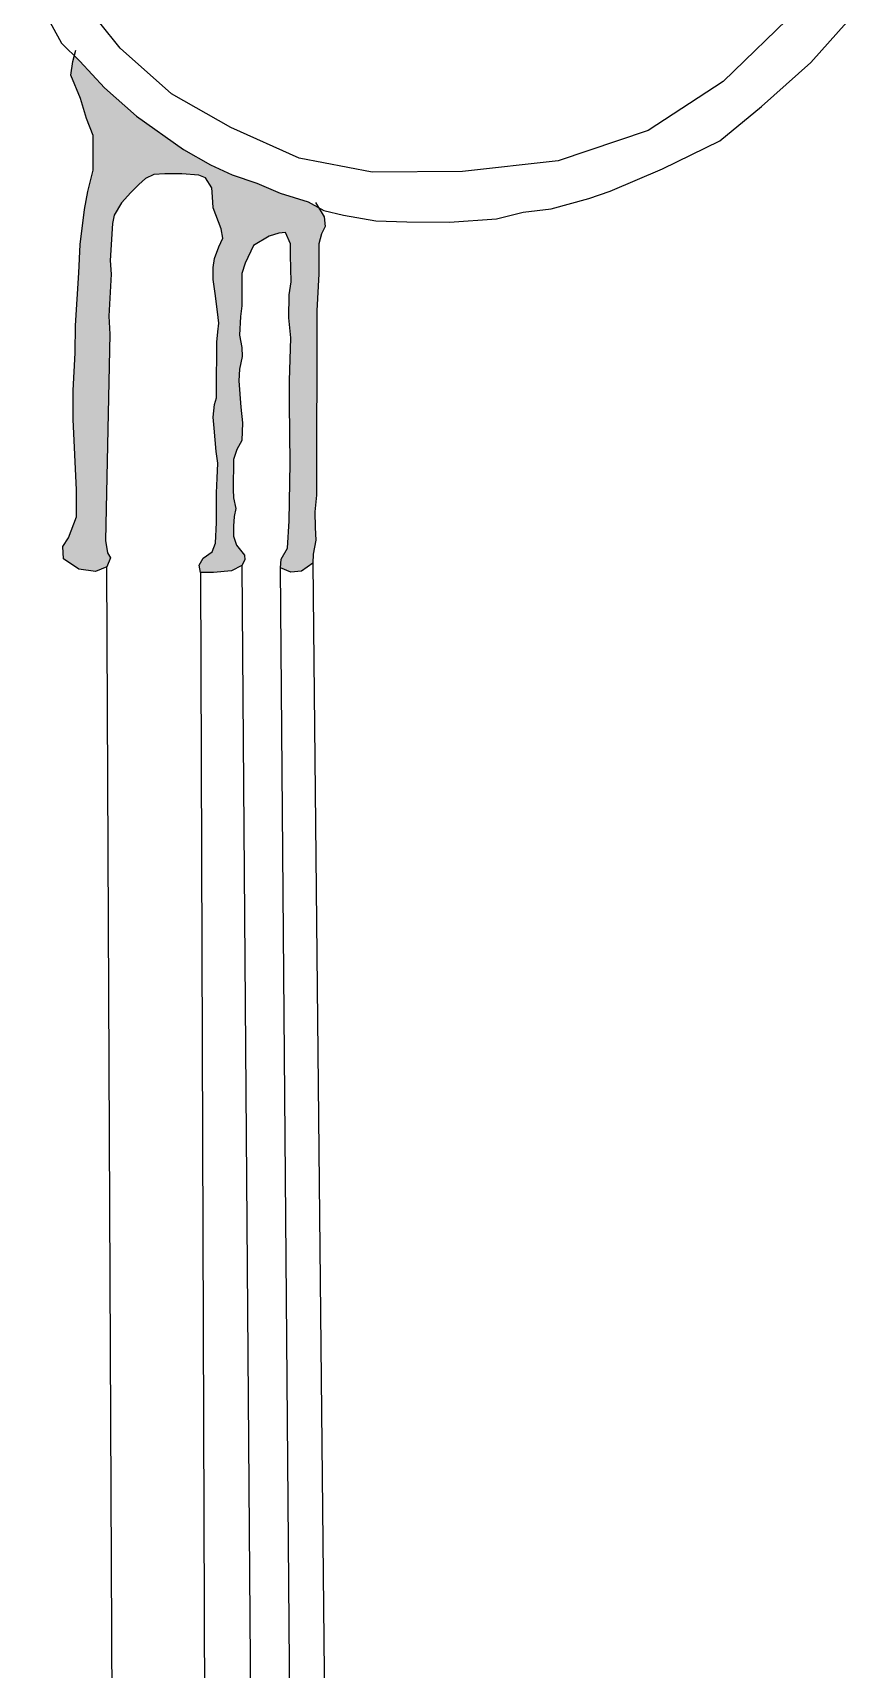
# Model space of a CAD drawing. Header units: millimetres. Extents: x 245 to 515, y 87 to 339.
# Drawn here: x 419.421 to 420.925, y 228.4 to 231.391 of the extents above; entities that cross this region are included whole.
import ezdxf

# ---------------------------------------------------------------- set-up
doc = ezdxf.new("R2010")
doc.units = ezdxf.units.MM
doc.layers.add('çziigi', color=10, linetype='Continuous')

msp = doc.modelspace()

# ---------------------------------------------------------------- hatches: boundary and pattern name
at = {"layer": 'çziigi'}
h = msp.add_hatch(color=256, dxfattribs=at)
h.dxf.hatch_style = 1
h.paths.add_polyline_path([(419.6971, 231.1776), (419.6112, 231.2387), (419.5525, 231.2907), (419.5078, 231.3391), (419.4978, 231.3489), (419.495, 231.3385), (419.4912, 231.3139), (419.5089, 231.2708), (419.5197, 231.2346), (419.532, 231.2031), (419.532, 231.14), (419.522, 231.1008), (419.5158, 231.0682), (419.5081, 231.0044), (419.5058, 230.9521), (419.4997, 230.8563), (419.4989, 230.8064), (419.4951, 230.7371), (419.4951, 230.6841), (419.5013, 230.556), (419.5013, 230.5067), (419.4867, 230.4683), (419.4766, 230.4521), (419.4774, 230.4298), (419.5059, 230.4106), (419.5359, 230.4067), (419.5567, 230.4152), (419.5636, 230.4314), (419.5582, 230.4406), (419.5544, 230.4629), (419.5622, 230.8402), (419.5607, 230.8732), (419.5646, 230.9498), (419.5631, 230.9747), (419.5675, 231.0428), (419.5703, 231.0576), (419.5837, 231.0806), (419.6005, 231.0992), (419.6153, 231.1141), (419.6278, 231.1246), (419.6426, 231.1322), (419.6627, 231.1332), (419.6943, 231.1332), (419.7254, 231.1308), (419.7374, 231.126), (419.7489, 231.1078), (419.7503, 231.0911), (419.7513, 231.071), (419.7657, 231.033), (419.769, 231.0158), (419.7618, 231), (419.7537, 230.9785), (419.7513, 230.9622), (419.7513, 230.9402), (419.7551, 230.9144), (419.759, 230.8812), (419.7618, 230.8606), (419.7599, 230.8443), (419.758, 230.8257), (419.758, 230.797), (419.7571, 230.7653), (419.7571, 230.7409), (419.7571, 230.7241), (419.7537, 230.7117), (419.7513, 230.6887), (419.7532, 230.6682), (419.7566, 230.6259), (419.76, 230.6043), (419.7585, 230.5771), (419.7576, 230.5503), (419.7576, 230.5149), (419.7576, 230.4962), (419.7557, 230.458), (419.7494, 230.4422), (419.7332, 230.4307), (419.7255, 230.4178), (419.7284, 230.4049), (419.7518, 230.4049), (419.7849, 230.4078), (419.804, 230.4173), (419.8093, 230.4278), (419.8083, 230.4365), (419.794, 230.4546), (419.7882, 230.4709), (419.7882, 230.4895), (419.7896, 230.5068), (419.7925, 230.5216), (419.7887, 230.5412), (419.7877, 230.5565), (419.7887, 230.6112), (419.7944, 230.6294), (419.8035, 230.6461), (419.805, 230.6782), (419.8021, 230.7069), (419.7983, 230.755), (419.7997, 230.7765), (419.8045, 230.7994), (419.8035, 230.8162), (419.7992, 230.8387), (419.8011, 230.8723), (419.804, 230.8919), (419.804, 230.9111), (419.804, 230.9335), (419.804, 230.9512), (419.8098, 230.9699), (419.8251, 231.0024), (419.8538, 231.0192), (419.8715, 231.0249), (419.8835, 231.0259), (419.8926, 231.0053), (419.8926, 230.9847), (419.894, 230.9362), (419.8902, 230.9123), (419.8897, 230.8702), (419.8931, 230.8334), (419.8907, 230.7548), (419.8907, 230.7136), (419.8921, 230.6048), (419.8902, 230.4991), (419.8873, 230.4494), (419.8758, 230.4288), (419.8744, 230.413), (419.8931, 230.4053), (419.9127, 230.4073), (419.9333, 230.4216), (419.9342, 230.4379), (419.939, 230.4637), (419.9376, 230.4867), (419.9371, 230.5158), (419.94, 230.546), (419.9409, 230.8828), (419.9446, 230.9503), (419.9446, 230.9824), (419.9446, 231.0056), (419.9491, 231.0236), (419.9558, 231.0371), (419.9543, 231.055), (419.9445, 231.0715), (419.9251, 231.0824), (419.8738, 231.0978), (419.8312, 231.1161), (419.7858, 231.1315), (419.7462, 231.1498)])

# ---------------------------------------------------------------- linework, layer by layer
for p, q in [((419.4015, 231.5054), (419.4741, 231.372)), ((419.5814, 231.3627), (419.4984, 231.4661)), ((420.8198, 231.4339), (420.6839, 231.3022)), ((420.844, 231.3367), (420.9254, 231.4277)), ((419.4741, 231.372), (419.5078, 231.3391)), ((419.495, 231.3385), (419.5004, 231.3592)), ((419.6753, 231.2797), (419.5814, 231.3627)), ((419.4912, 231.3139), (419.495, 231.3385)), ((419.5078, 231.3391), (419.5525, 231.2907)), ((420.7538, 231.2561), (420.844, 231.3367)), ((419.5089, 231.2708), (419.4912, 231.3139)), ((420.6839, 231.3022), (420.5469, 231.2128)), ((419.5197, 231.2346), (419.5089, 231.2708)), ((419.5525, 231.2907), (419.6112, 231.2387)), ((419.7834, 231.2182), (419.6753, 231.2797)), ((419.6112, 231.2387), (419.6971, 231.1776)), ((420.6775, 231.1939), (420.7538, 231.2561)), ((419.532, 231.2031), (419.5197, 231.2346)), ((419.9085, 231.1622), (419.7834, 231.2182)), ((420.5469, 231.2128), (420.3819, 231.1568)), ((419.532, 231.14), (419.532, 231.2031)), ((419.6971, 231.1776), (419.7462, 231.1498)), ((420.5727, 231.1426), (420.6775, 231.1939)), ((419.7462, 231.1498), (419.7858, 231.1315)), ((420.0422, 231.1363), (419.9085, 231.1622)), ((420.3819, 231.1568), (420.2072, 231.1374)), ((419.522, 231.1008), (419.532, 231.14)), ((419.6278, 231.1246), (419.6153, 231.1141)), ((419.6426, 231.1322), (419.6278, 231.1246)), ((419.6627, 231.1332), (419.6426, 231.1322)), ((419.6943, 231.1332), (419.6627, 231.1332)), ((419.7254, 231.1308), (419.6943, 231.1332)), ((419.7374, 231.126), (419.7254, 231.1308)), ((419.7489, 231.1078), (419.7374, 231.126)), ((419.7858, 231.1315), (419.8312, 231.1161)), ((419.8312, 231.1161), (419.8738, 231.0978)), ((420.2072, 231.1374), (420.0422, 231.1363)), ((420.4773, 231.1014), (420.5727, 231.1426)), ((419.5158, 231.0682), (419.522, 231.1008)), ((419.6005, 231.0992), (419.5837, 231.0806)), ((419.6153, 231.1141), (419.6005, 231.0992)), ((419.7503, 231.0911), (419.7489, 231.1078)), ((419.7513, 231.071), (419.7503, 231.0911)), ((419.8738, 231.0978), (419.9251, 231.0824)), ((420.3695, 231.0692), (420.4384, 231.0882)), ((420.4384, 231.0882), (420.4773, 231.1014)), ((419.5081, 231.0044), (419.5158, 231.0682)), ((419.5703, 231.0576), (419.5675, 231.0428)), ((419.5837, 231.0806), (419.5703, 231.0576)), ((419.7657, 231.033), (419.7513, 231.071)), ((419.9251, 231.0824), (419.9537, 231.0663)), ((419.9386, 231.0812), (419.9543, 231.055)), ((419.9537, 231.0663), (419.9896, 231.0575)), ((419.9896, 231.0575), (420.049, 231.0472)), ((420.2691, 231.0509), (420.3182, 231.0633)), ((420.3182, 231.0633), (420.3695, 231.0692)), ((419.5675, 231.0428), (419.5631, 230.9747)), ((419.769, 231.0158), (419.7657, 231.033)), ((419.8835, 231.0259), (419.8715, 231.0249)), ((419.8926, 231.0053), (419.8835, 231.0259)), ((419.9558, 231.0371), (419.9491, 231.0236)), ((419.9543, 231.055), (419.9558, 231.0371)), ((420.049, 231.0472), (420.1054, 231.0458)), ((420.1054, 231.0458), (420.1833, 231.045)), ((420.1833, 231.045), (420.2691, 231.0509)), ((419.5058, 230.9521), (419.5081, 231.0044)), ((419.7537, 230.9785), (419.7618, 231)), ((419.7618, 231), (419.769, 231.0158)), ((419.8251, 231.0024), (419.8098, 230.9699)), ((419.8538, 231.0192), (419.8251, 231.0024)), ((419.8715, 231.0249), (419.8538, 231.0192)), ((419.8926, 230.9847), (419.8926, 231.0053)), ((419.9491, 231.0236), (419.9446, 231.0056)), ((419.9446, 231.0056), (419.9446, 230.9824)), ((419.5631, 230.9747), (419.5646, 230.9498)), ((419.7513, 230.9622), (419.7537, 230.9785)), ((419.8098, 230.9699), (419.804, 230.9512)), ((419.894, 230.9362), (419.8926, 230.9847)), ((419.9446, 230.9824), (419.9446, 230.9503)), ((419.4997, 230.8563), (419.5058, 230.9521)), ((419.5646, 230.9498), (419.5607, 230.8732)), ((419.7513, 230.9402), (419.7513, 230.9622)), ((419.7551, 230.9144), (419.7513, 230.9402)), ((419.804, 230.9512), (419.804, 230.9335)), ((419.8902, 230.9123), (419.894, 230.9362)), ((419.9446, 230.9503), (419.9409, 230.8828)), ((419.759, 230.8812), (419.7551, 230.9144)), ((419.804, 230.9335), (419.804, 230.9111)), ((419.804, 230.9111), (419.804, 230.8919)), ((419.8897, 230.8702), (419.8902, 230.9123)), ((419.7618, 230.8606), (419.759, 230.8812)), ((419.804, 230.8919), (419.8011, 230.8723)), ((419.9409, 230.8828), (419.94, 230.546)), ((419.4989, 230.8064), (419.4997, 230.8563)), ((419.5607, 230.8732), (419.5622, 230.8402)), ((419.7599, 230.8443), (419.7618, 230.8606)), ((419.8011, 230.8723), (419.7992, 230.8387)), ((419.8931, 230.8334), (419.8897, 230.8702)), ((419.5622, 230.8402), (419.5544, 230.4629)), ((419.758, 230.8257), (419.7599, 230.8443)), ((419.758, 230.797), (419.758, 230.8257)), ((419.7992, 230.8387), (419.8035, 230.8162)), ((419.8035, 230.8162), (419.8045, 230.7994)), ((419.8907, 230.7548), (419.8931, 230.8334)), ((419.4951, 230.7371), (419.4989, 230.8064)), ((419.7571, 230.7653), (419.758, 230.797)), ((419.8045, 230.7994), (419.7997, 230.7765)), ((419.7571, 230.7409), (419.7571, 230.7653)), ((419.7997, 230.7765), (419.7983, 230.755)), ((419.4951, 230.6841), (419.4951, 230.7371)), ((419.7571, 230.7241), (419.7571, 230.7409)), ((419.7983, 230.755), (419.8021, 230.7069)), ((419.8907, 230.7136), (419.8907, 230.7548)), ((419.7513, 230.6887), (419.7537, 230.7117)), ((419.7537, 230.7117), (419.7571, 230.7241)), ((419.8021, 230.7069), (419.805, 230.6782)), ((419.8921, 230.6048), (419.8907, 230.7136)), ((419.5013, 230.556), (419.4951, 230.6841)), ((419.7532, 230.6682), (419.7513, 230.6887)), ((419.7566, 230.6259), (419.7532, 230.6682)), ((419.805, 230.6782), (419.8035, 230.6461)), ((419.8035, 230.6461), (419.7944, 230.6294)), ((419.76, 230.6043), (419.7566, 230.6259)), ((419.7887, 230.6112), (419.7877, 230.5565)), ((419.7944, 230.6294), (419.7887, 230.6112)), ((419.7576, 230.5503), (419.7585, 230.5771)), ((419.7585, 230.5771), (419.76, 230.6043)), ((419.8902, 230.4991), (419.8921, 230.6048)), ((419.5013, 230.5067), (419.5013, 230.556)), ((419.7576, 230.5149), (419.7576, 230.5503)), ((419.7877, 230.5565), (419.7887, 230.5412)), ((419.7887, 230.5412), (419.7925, 230.5216)), ((419.7925, 230.5216), (419.7896, 230.5068)), ((419.94, 230.546), (419.9371, 230.5158)), ((419.4867, 230.4683), (419.5013, 230.5067)), ((419.7557, 230.458), (419.7576, 230.4962)), ((419.7576, 230.4962), (419.7576, 230.5149)), ((419.7896, 230.5068), (419.7882, 230.4895)), ((419.7882, 230.4895), (419.7882, 230.4709)), ((419.8873, 230.4494), (419.8902, 230.4991)), ((419.9371, 230.5158), (419.9376, 230.4867)), ((419.4766, 230.4521), (419.4867, 230.4683)), ((419.5544, 230.4629), (419.5582, 230.4406)), ((419.7494, 230.4422), (419.7557, 230.458)), ((419.7882, 230.4709), (419.794, 230.4546)), ((419.939, 230.4637), (419.9342, 230.4379)), ((419.9376, 230.4867), (419.939, 230.4637)), ((419.4774, 230.4298), (419.4766, 230.4521)), ((419.5059, 230.4106), (419.4774, 230.4298)), ((419.5636, 230.4314), (419.5567, 230.4152)), ((419.5582, 230.4406), (419.5636, 230.4314)), ((419.7255, 230.4178), (419.7332, 230.4307)), ((419.7332, 230.4307), (419.7494, 230.4422)), ((419.794, 230.4546), (419.8083, 230.4365)), ((419.8093, 230.4278), (419.804, 230.4173)), ((419.8083, 230.4365), (419.8093, 230.4278)), ((419.8744, 230.413), (419.8758, 230.4288)), ((419.8758, 230.4288), (419.8873, 230.4494)), ((419.9342, 230.4379), (419.9333, 230.4216)), ((419.5359, 230.4067), (419.5059, 230.4106)), ((419.5567, 230.4152), (419.5359, 230.4067)), ((419.7213, 196.3468), (419.5567, 230.4152)), ((419.7284, 230.4049), (419.7255, 230.4178)), ((419.7284, 230.4049), (419.8456, 196.429)), ((419.7518, 230.4049), (419.7284, 230.4049)), ((419.7849, 230.4078), (419.7518, 230.4049)), ((419.804, 230.4173), (419.7849, 230.4078)), ((419.804, 230.4173), (420.0556, 196.3732)), ((420.1579, 196.4098), (419.8744, 230.413)), ((419.8931, 230.4053), (419.8744, 230.413)), ((419.9127, 230.4073), (419.8931, 230.4053)), ((419.9333, 230.4216), (419.9127, 230.4073)), ((419.9333, 230.4216), (420.2818, 196.3939))]:
    msp.add_line(p, q, dxfattribs=at)

doc.saveas('drawing.dxf')
